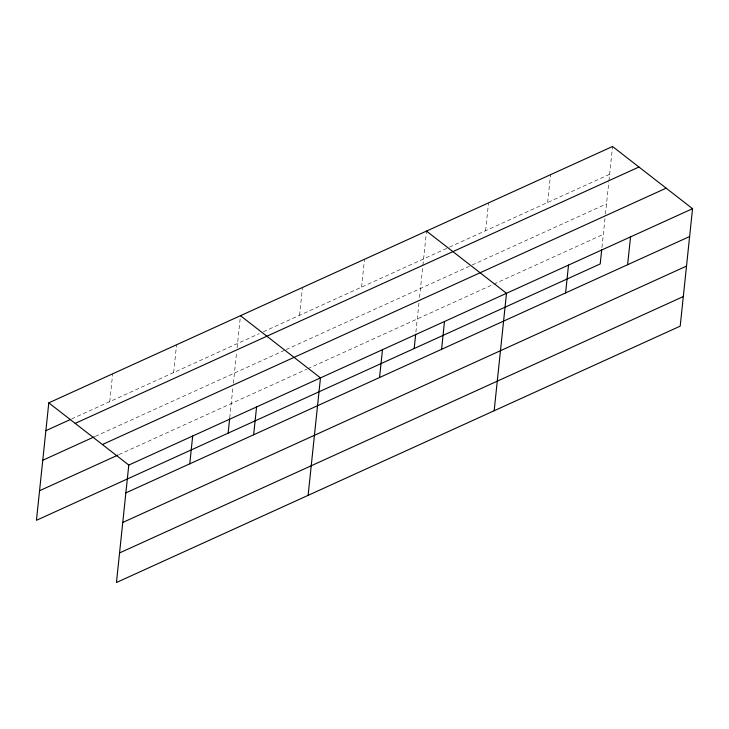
<?xml version="1.0" encoding="UTF-8"?>
<svg xmlns="http://www.w3.org/2000/svg" width="729" height="729" viewBox="0 0 729 729"><rect width="100%" height="100%" fill="white"/><g stroke="black" fill="none" stroke-linecap="round" stroke-linejoin="round"><path stroke-width="0.55" stroke-dasharray="3.65 2.73" d="M109.76 401.624L112.685 373.804M173.657 372.565L176.582 344.744M229.744 417.799L232.897 387.764M233.371 383.244L236.624 352.28M237.089 347.897L240.47 315.693M299.564 315.311L302.489 287.49M361.575 287.108L364.5 259.287M415.894 332.105L419.057 302.034M419.53 297.514L422.784 266.577M422.902 265.484L426.511 231.093M485.605 230.71L488.53 202.89M547.616 202.507L550.541 174.687M601.935 247.505L605.334 215.173M605.453 214.044L608.824 181.977M608.943 180.883L612.551 146.493M71.633 418.956L259.251 333.645M263.388 331.759L448.399 247.632M449.428 247.158L609.626 174.313M95.317 436.352L285.085 350.057M286.114 349.592L471.125 265.456M472.155 264.992L606.519 203.892M118.909 454.641L306.69 369.248M307.72 368.783L492.731 284.647M493.761 284.182L603.32 234.364"/><path stroke-width="1.09" d="M48.797 402.855L128.787 465.066L116.449 582.507L680.203 326.145L692.55 208.694L612.551 146.493L48.797 402.855L36.45 520.306L600.213 263.934L601.707 249.701M189.759 463.826L192.684 436.006M228.131 433.135L229.626 418.902M253.656 434.776L256.572 406.955M308.121 495.346L320.468 377.895L240.47 315.693M379.554 377.522L382.479 349.701M414.172 348.535L415.667 334.301M441.574 349.319L444.499 321.498M494.162 410.746L506.509 293.295L426.511 231.093M565.595 292.921L568.52 265.101M627.614 264.718L630.539 236.898M45.872 430.675L70.604 419.43M75.196 423.385L638.95 167.014M42.765 460.254L94.287 436.826M102.388 444.535L666.151 188.164M39.557 490.726L117.879 455.115M128.787 465.066L692.55 208.694M125.862 492.886L689.625 236.524M122.754 522.465L686.518 266.094M119.556 552.937L683.31 296.566"/></g></svg>
